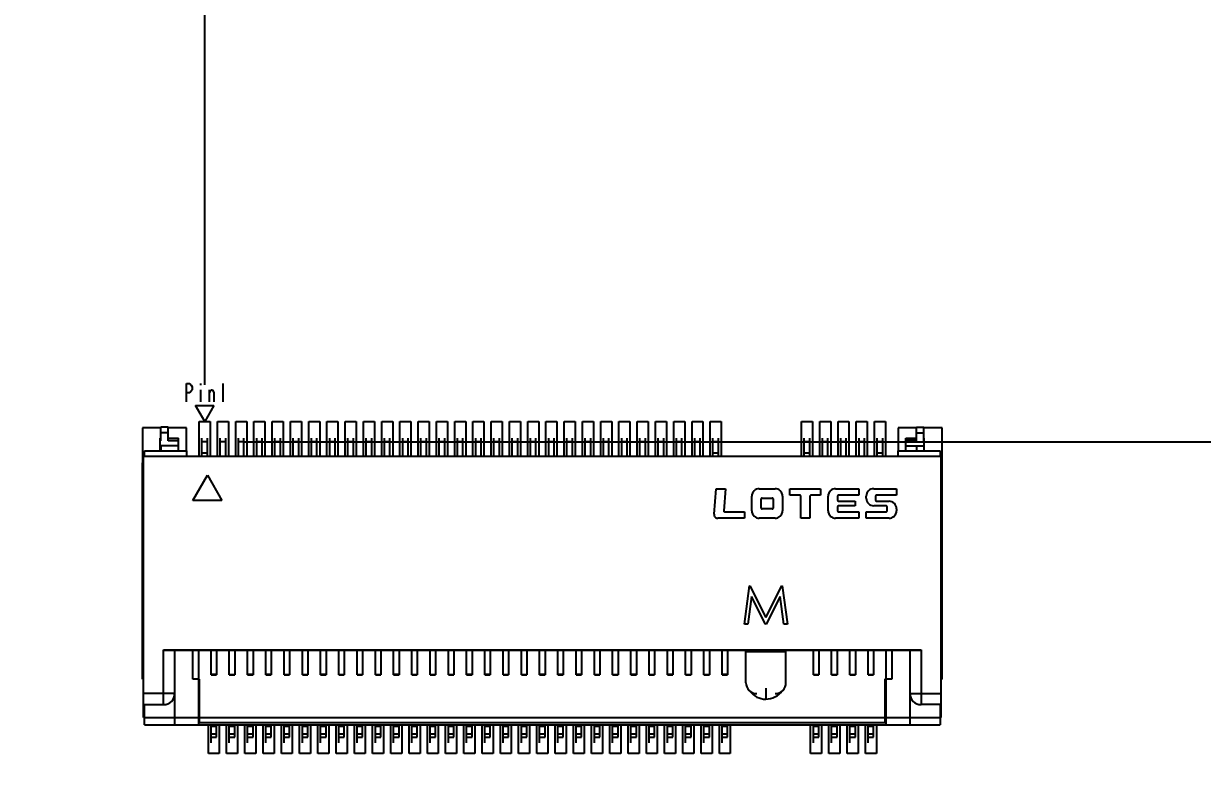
# Model space of a CAD drawing. Header units: millimetres. Extents: x 0 to 841, y 0 to 594.
# Drawn here: x 477.89 to 510.19, y 404.78 to 425.32 of the extents above; entities that cross this region are included whole.
import ezdxf

# ---------------------------------------------------------------- set-up
doc = ezdxf.new("R2010")
doc.units = ezdxf.units.MM
doc.header["$LTSCALE"] = 46.255
doc.layers.get('0').update_dxf_attribs({"linetype": 'CONTINUOUS'})
doc.layers.add('ASSEM_MEM', color=7, linetype='CONTINUOUS')
doc.styles.get("Standard").update_dxf_attribs({"font": 'txt', "width": 0.8})
doc.dimstyles.new('DIMSTYLE_1', dxfattribs={"dimtxt": 3, "dimasz": 2.1, "dimexe": 2, "dimexo": 1, "dimgap": 0.75, "dimtad": 0, "dimtih": 1, "dimtoh": 1, "dimzin": 0, "dimdsep": 46, "dimtxsty": 'STANDARD', "dimblk": '_FILLED', "dimblk1": '_FILLED', "dimblk2": '_FILLED', "dimcen": 0.09, "dimazin": 0, "dimtp": 0.01, "dimtm": 0.01, "dimtfac": 1, "dimtofl": 0, "dimtmove": 0, "dimatfit": 3, "dimldrblk": '_FILLED', "dimfxl": 1, "dimtolj": 1, "dimtzin": 0, "dimarcsym": 0})

# ---------------------------------------------------------------- blocks, each defined once
blk = doc.blocks.new('*D19')
at = {"color": 2, "linetype": 'CONTINUOUS'}
blk.add_line((426.991, 380.775), (545.283, 380.775), dxfattribs=at)
at = {"color": 2, "linetype": 'CONTINUOUS', "insert": (546.783, 384.525), "char_height": 3, "width": 12, "attachment_point": 1, "line_spacing_factor": 0.9}
blk.add_mtext('53.86', dxfattribs=at)
blk = doc.blocks.new('_FILLED')
at = {"color": 0, "linetype": 'BYBLOCK'}
blk.add_solid([(0, 0), (-1, 0.167), (-1, -0.167)], dxfattribs=at)
blk = doc.blocks.new('*D21')
at = {"color": 2, "linetype": 'CONTINUOUS'}
blk.add_line((473.696, 394.075), (545.283, 394.075), dxfattribs=at)
at = {"color": 2, "linetype": 'CONTINUOUS', "insert": (546.783, 397.825), "char_height": 3, "width": 12, "attachment_point": 1, "line_spacing_factor": 0.9}
blk.add_mtext('40.56', dxfattribs=at)
blk = doc.blocks.new('*D22')
at = {"color": 2, "linetype": 'CONTINUOUS'}
blk.add_line((482.856, 415.425), (482.856, 493.815), dxfattribs=at)
at = {"color": 2, "linetype": 'CONTINUOUS', "insert": (479.106, 495.315), "char_height": 3, "width": 12, "attachment_point": 1, "rotation": 90, "line_spacing_factor": 0.9}
blk.add_mtext('69.45', dxfattribs=at)
blk = doc.blocks.new('*D23')
at = {"color": 2, "linetype": 'CONTINUOUS'}
blk.add_line((483.931, 413.865), (545.283, 413.865), dxfattribs=at)
at = {"color": 2, "linetype": 'CONTINUOUS', "insert": (546.783, 417.615), "char_height": 3, "width": 12, "attachment_point": 1, "line_spacing_factor": 0.9}
blk.add_mtext('20.77', dxfattribs=at)

msp = doc.modelspace()

# ---------------------------------------------------------------- linework, layer by layer
at = {"layer": 'ASSEM_MEM', "color": 40, "linetype": 'CONTINUOUS'}
for p, q in [((482.356, 415.458), (482.452, 415.458)), ((482.356, 414.958), (482.356, 415.458)), ((482.452, 415.458), (482.49, 415.416)), ((482.49, 415.416), (482.51, 415.374)), ((482.51, 415.374), (482.51, 415.291)), ((482.74, 415.458), (482.74, 415.416)), ((483.356, 415.458), (483.356, 414.958)), ((482.452, 415.208), (482.356, 415.208)), ((482.49, 415.249), (482.452, 415.208)), ((482.51, 415.291), (482.49, 415.249)), ((482.74, 415.291), (482.74, 414.958)), ((482.99, 414.958), (482.99, 415.291)), ((482.99, 415.208), (483.029, 415.291)), ((483.029, 415.291), (483.067, 415.291)), ((483.067, 415.291), (483.106, 415.208)), ((483.106, 415.208), (483.106, 414.958))]:
    msp.add_line(p, q, dxfattribs=at)
at = {"layer": 'ASSEM_MEM', "color": 4, "linetype": 'CONTINUOUS'}
for p, q in [((482.606, 414.858), (483.106, 414.858)), ((482.856, 414.425), (482.606, 414.858)), ((483.106, 414.858), (482.856, 414.425)), ((482.706, 414.425), (483.006, 414.425)), ((482.706, 413.465), (482.706, 414.425)), ((483.006, 414.425), (483.006, 413.465)), ((483.206, 414.425), (483.506, 414.425)), ((483.206, 413.465), (483.206, 414.425)), ((483.506, 414.425), (483.506, 413.465)), ((483.706, 414.425), (484.006, 414.425)), ((483.706, 413.465), (483.706, 414.425)), ((484.006, 414.425), (484.006, 413.465)), ((484.206, 414.425), (484.506, 414.425)), ((484.206, 413.465), (484.206, 414.425)), ((484.506, 414.425), (484.506, 413.465)), ((484.706, 414.425), (485.006, 414.425)), ((484.706, 413.465), (484.706, 414.425)), ((485.006, 414.425), (485.006, 413.465)), ((485.206, 414.425), (485.506, 414.425)), ((485.206, 413.465), (485.206, 414.425)), ((485.506, 414.425), (485.506, 413.465)), ((485.706, 414.425), (486.006, 414.425)), ((485.706, 413.465), (485.706, 414.425)), ((486.006, 414.425), (486.006, 413.465)), ((486.206, 414.425), (486.506, 414.425)), ((486.206, 413.465), (486.206, 414.425)), ((486.506, 414.425), (486.506, 413.465)), ((486.706, 414.425), (487.006, 414.425)), ((486.706, 413.465), (486.706, 414.425)), ((487.006, 414.425), (487.006, 413.465)), ((487.206, 414.425), (487.506, 414.425)), ((487.206, 413.465), (487.206, 414.425)), ((487.506, 414.425), (487.506, 413.465)), ((487.706, 414.425), (488.006, 414.425)), ((487.706, 413.465), (487.706, 414.425)), ((488.006, 414.425), (488.006, 413.465)), ((488.206, 414.425), (488.506, 414.425)), ((488.206, 413.465), (488.206, 414.425)), ((488.506, 414.425), (488.506, 413.465)), ((488.706, 414.425), (489.006, 414.425)), ((488.706, 413.465), (488.706, 414.425)), ((489.006, 414.425), (489.006, 413.465)), ((489.206, 414.425), (489.506, 414.425)), ((489.206, 413.465), (489.206, 414.425)), ((489.506, 414.425), (489.506, 413.465)), ((489.706, 414.425), (490.006, 414.425)), ((489.706, 413.465), (489.706, 414.425)), ((490.006, 414.425), (490.006, 413.465)), ((490.206, 414.425), (490.506, 414.425)), ((490.206, 413.465), (490.206, 414.425)), ((490.506, 414.425), (490.506, 413.465)), ((490.706, 414.425), (491.006, 414.425)), ((490.706, 413.465), (490.706, 414.425)), ((491.006, 414.425), (491.006, 413.465)), ((491.206, 414.425), (491.506, 414.425)), ((491.206, 413.465), (491.206, 414.425)), ((491.506, 414.425), (491.506, 413.465)), ((491.706, 414.425), (492.006, 414.425)), ((491.706, 413.465), (491.706, 414.425)), ((492.006, 414.425), (492.006, 413.465)), ((492.206, 414.425), (492.506, 414.425)), ((492.206, 413.465), (492.206, 414.425)), ((492.506, 414.425), (492.506, 413.465)), ((492.706, 414.425), (493.006, 414.425)), ((492.706, 413.465), (492.706, 414.425)), ((493.006, 414.425), (493.006, 413.465)), ((493.206, 414.425), (493.506, 414.425)), ((493.206, 413.465), (493.206, 414.425)), ((493.506, 414.425), (493.506, 413.465)), ((493.706, 414.425), (494.006, 414.425)), ((493.706, 413.465), (493.706, 414.425)), ((494.006, 414.425), (494.006, 413.465)), ((494.206, 414.425), (494.506, 414.425)), ((494.206, 413.465), (494.206, 414.425)), ((494.506, 414.425), (494.506, 413.465)), ((494.706, 414.425), (495.006, 414.425)), ((494.706, 413.465), (494.706, 414.425)), ((495.006, 414.425), (495.006, 413.465)), ((495.206, 414.425), (495.506, 414.425)), ((495.206, 413.465), (495.206, 414.425)), ((495.506, 414.425), (495.506, 413.465)), ((495.706, 414.425), (496.006, 414.425)), ((495.706, 413.465), (495.706, 414.425)), ((496.006, 414.425), (496.006, 413.465)), ((496.206, 414.425), (496.506, 414.425)), ((496.206, 413.465), (496.206, 414.425)), ((496.506, 414.425), (496.506, 413.465)), ((496.706, 414.425), (497.006, 414.425)), ((496.706, 413.465), (496.706, 414.425)), ((497.006, 414.425), (497.006, 413.465)), ((499.206, 414.425), (499.506, 414.425)), ((499.206, 413.465), (499.206, 414.425)), ((499.506, 414.425), (499.506, 413.465)), ((499.706, 414.425), (500.006, 414.425)), ((499.706, 413.465), (499.706, 414.425)), ((500.006, 414.425), (500.006, 413.465)), ((500.206, 414.425), (500.506, 414.425)), ((500.206, 413.465), (500.206, 414.425)), ((500.506, 414.425), (500.506, 413.465)), ((500.706, 414.425), (501.006, 414.425)), ((500.706, 413.465), (500.706, 414.425)), ((501.006, 414.425), (501.006, 413.465)), ((501.206, 414.425), (501.506, 414.425)), ((501.206, 413.465), (501.206, 414.425)), ((501.506, 414.425), (501.506, 413.465)), ((481.656, 414.25), (481.156, 414.25)), ((481.156, 414.25), (481.156, 413.285)), ((482.356, 414.25), (481.856, 414.25)), ((482.356, 413.615), (482.356, 414.25)), ((502.356, 414.25), (501.856, 414.25)), ((501.856, 414.25), (501.856, 413.615)), ((503.056, 414.25), (502.556, 414.25)), ((503.056, 413.285), (503.056, 414.25)), ((482.956, 405.325), (482.956, 406.115)), ((483.256, 406.115), (483.256, 405.325)), ((483.456, 405.325), (483.456, 406.115)), ((483.756, 406.115), (483.756, 405.325)), ((483.956, 405.325), (483.956, 406.115)), ((484.256, 406.115), (484.256, 405.325)), ((484.456, 405.325), (484.456, 406.115)), ((484.756, 406.115), (484.756, 405.325)), ((484.956, 405.325), (484.956, 406.115)), ((485.256, 406.115), (485.256, 405.325)), ((485.456, 405.325), (485.456, 406.115)), ((485.756, 406.115), (485.756, 405.325)), ((485.956, 405.325), (485.956, 406.115)), ((486.256, 406.115), (486.256, 405.325)), ((486.456, 405.325), (486.456, 406.115)), ((486.756, 406.115), (486.756, 405.325)), ((486.956, 405.325), (486.956, 406.115)), ((487.256, 406.115), (487.256, 405.325)), ((487.456, 405.325), (487.456, 406.115)), ((487.756, 406.115), (487.756, 405.325)), ((487.956, 405.325), (487.956, 406.115)), ((488.256, 406.115), (488.256, 405.325)), ((488.456, 405.325), (488.456, 406.115)), ((488.756, 406.115), (488.756, 405.325)), ((488.956, 405.325), (488.956, 406.115)), ((489.256, 406.115), (489.256, 405.325)), ((489.456, 405.325), (489.456, 406.115)), ((489.756, 406.115), (489.756, 405.325)), ((489.956, 405.325), (489.956, 406.115)), ((490.256, 406.115), (490.256, 405.325)), ((490.456, 405.325), (490.456, 406.115)), ((490.756, 406.115), (490.756, 405.325)), ((490.956, 405.325), (490.956, 406.115)), ((491.256, 406.115), (491.256, 405.325)), ((491.456, 405.325), (491.456, 406.115)), ((491.756, 406.115), (491.756, 405.325)), ((491.956, 405.325), (491.956, 406.115)), ((492.256, 406.115), (492.256, 405.325)), ((492.456, 405.325), (492.456, 406.115)), ((492.756, 406.115), (492.756, 405.325)), ((492.956, 405.325), (492.956, 406.115)), ((493.256, 406.115), (493.256, 405.325)), ((493.456, 405.325), (493.456, 406.115)), ((493.756, 406.115), (493.756, 405.325)), ((493.956, 405.325), (493.956, 406.115)), ((494.256, 406.115), (494.256, 405.325)), ((494.456, 405.325), (494.456, 406.115)), ((494.756, 406.115), (494.756, 405.325)), ((494.956, 405.325), (494.956, 406.115)), ((495.256, 406.115), (495.256, 405.325)), ((495.456, 405.325), (495.456, 406.115)), ((495.756, 406.115), (495.756, 405.325)), ((495.956, 405.325), (495.956, 406.115)), ((496.256, 406.115), (496.256, 405.325)), ((496.456, 405.325), (496.456, 406.115)), ((496.756, 406.115), (496.756, 405.325)), ((496.956, 405.325), (496.956, 406.115)), ((497.256, 406.115), (497.256, 405.325)), ((499.456, 405.325), (499.456, 406.115)), ((499.756, 406.115), (499.756, 405.325)), ((499.956, 405.325), (499.956, 406.115)), ((500.256, 406.115), (500.256, 405.325)), ((500.456, 405.325), (500.456, 406.115)), ((500.756, 406.115), (500.756, 405.325)), ((500.956, 405.325), (500.956, 406.115)), ((501.256, 406.115), (501.256, 405.325)), ((483.256, 405.325), (482.956, 405.325)), ((483.756, 405.325), (483.456, 405.325)), ((484.256, 405.325), (483.956, 405.325)), ((484.756, 405.325), (484.456, 405.325)), ((485.256, 405.325), (484.956, 405.325)), ((485.756, 405.325), (485.456, 405.325)), ((486.256, 405.325), (485.956, 405.325)), ((486.756, 405.325), (486.456, 405.325)), ((487.256, 405.325), (486.956, 405.325)), ((487.756, 405.325), (487.456, 405.325)), ((488.256, 405.325), (487.956, 405.325)), ((488.756, 405.325), (488.456, 405.325)), ((489.256, 405.325), (488.956, 405.325)), ((489.756, 405.325), (489.456, 405.325)), ((490.256, 405.325), (489.956, 405.325)), ((490.756, 405.325), (490.456, 405.325)), ((491.256, 405.325), (490.956, 405.325)), ((491.756, 405.325), (491.456, 405.325)), ((492.256, 405.325), (491.956, 405.325)), ((492.756, 405.325), (492.456, 405.325)), ((493.256, 405.325), (492.956, 405.325)), ((493.756, 405.325), (493.456, 405.325)), ((494.256, 405.325), (493.956, 405.325)), ((494.756, 405.325), (494.456, 405.325)), ((495.256, 405.325), (494.956, 405.325)), ((495.756, 405.325), (495.456, 405.325)), ((496.256, 405.325), (495.956, 405.325)), ((496.756, 405.325), (496.456, 405.325)), ((497.256, 405.325), (496.956, 405.325)), ((499.756, 405.325), (499.456, 405.325)), ((500.256, 405.325), (499.956, 405.325)), ((500.756, 405.325), (500.456, 405.325)), ((501.256, 405.325), (500.956, 405.325))]:
    msp.add_line(p, q, dxfattribs=at)
at = {"layer": 'ASSEM_MEM', "color": 7, "linetype": 'CONTINUOUS'}
for p, q in [((481.856, 414.265), (481.656, 414.265)), ((481.656, 413.889), (481.656, 414.265)), ((481.856, 413.889), (481.856, 414.265)), ((502.356, 414.265), (502.556, 414.265)), ((502.356, 413.889), (502.356, 414.265)), ((502.556, 413.889), (502.556, 414.265)), ((481.638, 413.965), (481.656, 413.965)), ((481.638, 413.615), (481.638, 413.965)), ((481.656, 413.723), (481.656, 413.615)), ((481.856, 413.965), (482.138, 413.965)), ((482.138, 413.615), (482.138, 413.965)), ((482.781, 413.465), (482.781, 413.965)), ((482.931, 413.465), (482.931, 413.965)), ((483.281, 413.465), (483.281, 413.965)), ((483.431, 413.465), (483.431, 413.965)), ((483.781, 413.465), (483.781, 413.965)), ((483.931, 413.465), (483.931, 413.965)), ((484.281, 413.465), (484.281, 413.965)), ((484.431, 413.465), (484.431, 413.965)), ((484.781, 413.465), (484.781, 413.965)), ((484.931, 413.465), (484.931, 413.965)), ((485.281, 413.465), (485.281, 413.965)), ((485.431, 413.465), (485.431, 413.965)), ((485.781, 413.465), (485.781, 413.965)), ((485.931, 413.465), (485.931, 413.965)), ((486.281, 413.465), (486.281, 413.965)), ((486.431, 413.465), (486.431, 413.965)), ((486.781, 413.465), (486.781, 413.965)), ((486.931, 413.465), (486.931, 413.965)), ((487.281, 413.465), (487.281, 413.965)), ((487.431, 413.465), (487.431, 413.965)), ((487.781, 413.465), (487.781, 413.965)), ((487.931, 413.465), (487.931, 413.965)), ((488.281, 413.465), (488.281, 413.965)), ((488.431, 413.465), (488.431, 413.965)), ((488.781, 413.465), (488.781, 413.965)), ((488.931, 413.465), (488.931, 413.965)), ((489.281, 413.465), (489.281, 413.965)), ((489.431, 413.465), (489.431, 413.965)), ((489.781, 413.465), (489.781, 413.965)), ((489.931, 413.465), (489.931, 413.965)), ((490.281, 413.465), (490.281, 413.965)), ((490.431, 413.465), (490.431, 413.965)), ((490.781, 413.465), (490.781, 413.965)), ((490.931, 413.465), (490.931, 413.965)), ((491.281, 413.465), (491.281, 413.965)), ((491.431, 413.465), (491.431, 413.965)), ((491.781, 413.465), (491.781, 413.965)), ((491.931, 413.465), (491.931, 413.965)), ((492.281, 413.465), (492.281, 413.965)), ((492.431, 413.465), (492.431, 413.965)), ((492.781, 413.465), (492.781, 413.965)), ((492.931, 413.465), (492.931, 413.965)), ((493.281, 413.465), (493.281, 413.965)), ((493.431, 413.465), (493.431, 413.965)), ((493.781, 413.465), (493.781, 413.965)), ((493.931, 413.465), (493.931, 413.965)), ((494.281, 413.465), (494.281, 413.965)), ((494.431, 413.465), (494.431, 413.965)), ((494.781, 413.465), (494.781, 413.965)), ((494.931, 413.465), (494.931, 413.965)), ((495.281, 413.465), (495.281, 413.965)), ((495.431, 413.465), (495.431, 413.965)), ((495.781, 413.465), (495.781, 413.965)), ((495.931, 413.465), (495.931, 413.965)), ((496.281, 413.465), (496.281, 413.965)), ((496.431, 413.465), (496.431, 413.965)), ((496.781, 413.465), (496.781, 413.965)), ((496.931, 413.465), (496.931, 413.965)), ((499.281, 413.465), (499.281, 413.965)), ((499.431, 413.465), (499.431, 413.965)), ((499.781, 413.465), (499.781, 413.965)), ((499.931, 413.465), (499.931, 413.965)), ((500.281, 413.465), (500.281, 413.965)), ((500.431, 413.465), (500.431, 413.965)), ((500.781, 413.465), (500.781, 413.965)), ((500.931, 413.465), (500.931, 413.965)), ((501.281, 413.465), (501.281, 413.965)), ((501.431, 413.465), (501.431, 413.965)), ((502.068, 413.965), (502.356, 413.965)), ((502.068, 413.615), (502.068, 413.965)), ((502.356, 413.723), (502.356, 413.615)), ((502.556, 413.965), (502.568, 413.965)), ((502.568, 413.615), (502.568, 413.965)), ((503.031, 413.465), (481.181, 413.465)), ((481.181, 406.315), (481.181, 413.465)), ((481.206, 413.615), (482.356, 413.615)), ((481.206, 413.465), (481.206, 413.615)), ((482.356, 413.615), (482.356, 413.465)), ((501.856, 413.615), (503.006, 413.615)), ((501.856, 413.465), (501.856, 413.615)), ((502.556, 413.615), (502.556, 413.619)), ((503.006, 413.615), (503.006, 413.465)), ((503.031, 406.315), (503.031, 413.465)), ((481.156, 413.285), (481.181, 413.285)), ((481.156, 407.365), (481.156, 413.285)), ((503.031, 413.285), (503.056, 413.285)), ((503.056, 407.365), (503.056, 413.285)), ((482.53, 412.256), (482.93, 412.948)), ((482.93, 412.948), (483.33, 412.256)), ((496.81, 411.878), (496.872, 412.58)), ((496.872, 412.58), (497.128, 412.58)), ((497.128, 412.58), (497.075, 411.976)), ((498.05, 412.58), (498.48, 412.58)), ((498.89, 412.58), (499.73, 412.58)), ((498.89, 412.4), (498.89, 412.58)), ((499.73, 412.58), (499.73, 412.4)), ((500.14, 412.58), (500.775, 412.58)), ((500.775, 412.58), (500.775, 412.4)), ((501.185, 412.58), (501.81, 412.58)), ((501.81, 412.58), (501.81, 412.4)), ((483.33, 412.256), (482.53, 412.256)), ((497.845, 411.975), (497.845, 412.375)), ((498.1, 412.05), (498.1, 412.3)), ((498.125, 412.325), (498.405, 412.325)), ((498.43, 412.3), (498.43, 412.05)), ((498.685, 412.375), (498.685, 411.975)), ((499.158, 412.4), (498.89, 412.4)), ((499.183, 411.77), (499.183, 412.375)), ((499.438, 412.375), (499.438, 411.77)), ((499.73, 412.4), (499.463, 412.4)), ((499.935, 411.975), (499.935, 412.375)), ((500.19, 412.375), (500.19, 412.262)), ((500.19, 412.087), (500.19, 411.975)), ((500.775, 412.4), (500.215, 412.4)), ((500.215, 412.237), (500.675, 412.237)), ((500.675, 412.112), (500.215, 412.112)), ((500.675, 412.237), (500.675, 412.112)), ((500.98, 412.317), (500.98, 412.375)), ((501.53, 412.112), (501.185, 412.112)), ((501.235, 412.375), (501.235, 412.262)), ((501.81, 412.4), (501.26, 412.4)), ((501.26, 412.237), (501.605, 412.237)), ((501.555, 411.975), (501.555, 412.087)), ((497.64, 411.77), (496.91, 411.77)), ((497.1, 411.95), (497.64, 411.95)), ((497.64, 411.95), (497.64, 411.77)), ((498.48, 411.77), (498.05, 411.77)), ((498.405, 412.025), (498.125, 412.025)), ((499.438, 411.77), (499.183, 411.77)), ((500.775, 411.77), (500.14, 411.77)), ((500.215, 411.95), (500.775, 411.95)), ((500.775, 411.95), (500.775, 411.77)), ((500.98, 411.95), (501.53, 411.95)), ((500.98, 411.77), (500.98, 411.95)), ((501.605, 411.77), (500.98, 411.77)), ((501.81, 412.032), (501.81, 411.975)), ((481.181, 410.355), (481.156, 410.355)), ((503.031, 410.355), (503.056, 410.355)), ((497.641, 408.865), (497.78, 409.923)), ((497.78, 409.923), (497.794, 409.923)), ((497.794, 409.923), (498.231, 409.055)), ((498.231, 409.055), (498.667, 409.923)), ((498.667, 409.923), (498.68, 409.923)), ((498.68, 409.923), (498.821, 408.865)), ((497.837, 409.628), (497.736, 408.865)), ((498.221, 408.865), (497.837, 409.628)), ((498.624, 409.626), (498.242, 408.865)), ((498.726, 408.865), (498.624, 409.626)), ((497.736, 408.865), (497.641, 408.865)), ((498.242, 408.865), (498.221, 408.865)), ((498.821, 408.865), (498.726, 408.865)), ((481.156, 408.155), (481.181, 408.155)), ((481.731, 408.165), (502.481, 408.165)), ((481.731, 408.155), (502.481, 408.155)), ((482.031, 408.155), (482.031, 406.115)), ((482.528, 407.365), (482.528, 408.155)), ((482.696, 406.115), (482.696, 408.155)), ((483.031, 407.481), (483.031, 408.155)), ((483.181, 408.155), (483.181, 407.481)), ((483.531, 407.481), (483.531, 408.155)), ((483.681, 408.155), (483.681, 407.481)), ((484.031, 407.481), (484.031, 408.155)), ((484.181, 408.155), (484.181, 407.481)), ((484.531, 407.481), (484.531, 408.155)), ((484.681, 408.155), (484.681, 407.481)), ((485.031, 407.481), (485.031, 408.155)), ((485.181, 408.155), (485.181, 407.481)), ((485.531, 407.481), (485.531, 408.155)), ((485.681, 408.155), (485.681, 407.481)), ((486.031, 407.481), (486.031, 408.155)), ((486.181, 408.155), (486.181, 407.481)), ((486.531, 407.481), (486.531, 408.155)), ((486.681, 408.155), (486.681, 407.481)), ((487.031, 407.481), (487.031, 408.155)), ((487.181, 408.155), (487.181, 407.481)), ((487.531, 407.481), (487.531, 408.155)), ((487.681, 408.155), (487.681, 407.481)), ((488.031, 407.481), (488.031, 408.155)), ((488.181, 408.155), (488.181, 407.481)), ((488.531, 407.481), (488.531, 408.155)), ((488.681, 408.155), (488.681, 407.481)), ((489.031, 407.481), (489.031, 408.155)), ((489.181, 408.155), (489.181, 407.481)), ((489.531, 407.481), (489.531, 408.155)), ((489.681, 408.155), (489.681, 407.481)), ((490.031, 407.481), (490.031, 408.155)), ((490.181, 408.155), (490.181, 407.481)), ((490.531, 407.481), (490.531, 408.155)), ((490.681, 408.155), (490.681, 407.481)), ((491.031, 407.481), (491.031, 408.155)), ((491.181, 408.155), (491.181, 407.481)), ((491.531, 407.481), (491.531, 408.155)), ((491.681, 408.155), (491.681, 407.481)), ((492.031, 407.481), (492.031, 408.155)), ((492.181, 408.155), (492.181, 407.481)), ((492.531, 407.481), (492.531, 408.155)), ((492.681, 408.155), (492.681, 407.481)), ((493.031, 407.481), (493.031, 408.155)), ((493.181, 408.155), (493.181, 407.481)), ((493.531, 407.481), (493.531, 408.155)), ((493.681, 408.155), (493.681, 407.481)), ((494.031, 407.481), (494.031, 408.155)), ((494.181, 408.155), (494.181, 407.481)), ((494.531, 407.481), (494.531, 408.155)), ((494.681, 408.155), (494.681, 407.481)), ((495.031, 407.481), (495.031, 408.155)), ((495.181, 408.155), (495.181, 407.481)), ((495.531, 407.481), (495.531, 408.155)), ((495.681, 408.155), (495.681, 407.481)), ((496.031, 407.481), (496.031, 408.155)), ((496.181, 408.155), (496.181, 407.481)), ((496.531, 407.481), (496.531, 408.155)), ((496.681, 408.155), (496.681, 407.481)), ((497.031, 407.481), (497.031, 408.155)), ((497.181, 408.155), (497.181, 407.481)), ((497.232, 408.155), (497.232, 408.165)), ((497.681, 407.265), (497.681, 408.155)), ((498.781, 407.265), (498.781, 408.155)), ((499.232, 408.165), (499.232, 408.155)), ((499.531, 407.481), (499.531, 408.155)), ((499.681, 408.155), (499.681, 407.481)), ((500.031, 407.481), (500.031, 408.155)), ((500.181, 408.155), (500.181, 407.481)), ((500.531, 407.481), (500.531, 408.155)), ((500.681, 408.155), (500.681, 407.481)), ((501.031, 407.481), (501.031, 408.155)), ((501.181, 408.155), (501.181, 407.481)), ((501.516, 408.155), (501.516, 406.115)), ((501.683, 408.155), (501.683, 407.365)), ((502.181, 406.115), (502.181, 408.155)), ((503.031, 408.155), (503.056, 408.155)), ((481.156, 407.365), (481.181, 407.365)), ((482.711, 407.365), (482.528, 407.365)), ((482.711, 406.165), (482.711, 407.365)), ((483.031, 407.481), (483.181, 407.481)), ((483.531, 407.481), (483.681, 407.481)), ((484.031, 407.481), (484.181, 407.481)), ((484.531, 407.481), (484.681, 407.481)), ((485.031, 407.481), (485.181, 407.481)), ((485.531, 407.481), (485.681, 407.481)), ((486.031, 407.481), (486.181, 407.481)), ((486.531, 407.481), (486.681, 407.481)), ((487.031, 407.481), (487.181, 407.481)), ((487.531, 407.481), (487.681, 407.481)), ((488.031, 407.481), (488.181, 407.481)), ((488.531, 407.481), (488.681, 407.481)), ((489.031, 407.481), (489.181, 407.481)), ((489.531, 407.481), (489.681, 407.481)), ((490.031, 407.481), (490.181, 407.481)), ((490.531, 407.481), (490.681, 407.481)), ((491.031, 407.481), (491.181, 407.481)), ((491.531, 407.481), (491.681, 407.481)), ((492.031, 407.481), (492.181, 407.481)), ((492.531, 407.481), (492.681, 407.481)), ((493.031, 407.481), (493.181, 407.481)), ((493.531, 407.481), (493.681, 407.481)), ((494.031, 407.481), (494.181, 407.481)), ((494.531, 407.481), (494.681, 407.481)), ((495.031, 407.481), (495.181, 407.481)), ((495.531, 407.481), (495.681, 407.481)), ((496.031, 407.481), (496.181, 407.481)), ((496.531, 407.481), (496.681, 407.481)), ((497.031, 407.481), (497.181, 407.481)), ((499.531, 407.481), (499.681, 407.481)), ((500.031, 407.481), (500.181, 407.481)), ((500.531, 407.481), (500.681, 407.481)), ((501.031, 407.481), (501.181, 407.481)), ((501.683, 407.365), (501.491, 407.365)), ((501.491, 407.365), (501.491, 406.165)), ((503.056, 407.365), (503.031, 407.365)), ((481.181, 406.665), (481.731, 406.665)), ((481.206, 406.115), (481.206, 406.665)), ((503.031, 406.665), (502.481, 406.665)), ((503.006, 406.665), (503.006, 406.115)), ((481.181, 406.315), (503.031, 406.315)), ((481.206, 406.115), (503.006, 406.115)), ((501.491, 406.165), (482.711, 406.165)), ((483.031, 405.615), (483.031, 406.115)), ((483.181, 406.065), (483.031, 406.065)), ((483.181, 405.772), (483.181, 406.115)), ((483.531, 405.615), (483.531, 406.115)), ((483.681, 406.065), (483.531, 406.065)), ((483.681, 405.772), (483.681, 406.115)), ((484.031, 405.615), (484.031, 406.115)), ((484.181, 406.065), (484.031, 406.065)), ((484.181, 405.772), (484.181, 406.115)), ((484.531, 405.615), (484.531, 406.115)), ((484.681, 406.065), (484.531, 406.065)), ((484.681, 405.772), (484.681, 406.115)), ((485.031, 405.615), (485.031, 406.115)), ((485.181, 406.065), (485.031, 406.065)), ((485.181, 405.772), (485.181, 406.115)), ((485.531, 405.615), (485.531, 406.115)), ((485.681, 406.065), (485.531, 406.065)), ((485.681, 405.772), (485.681, 406.115)), ((486.031, 405.615), (486.031, 406.115)), ((486.181, 406.065), (486.031, 406.065)), ((486.181, 405.772), (486.181, 406.115)), ((486.531, 405.615), (486.531, 406.115)), ((486.681, 406.065), (486.531, 406.065)), ((486.681, 405.772), (486.681, 406.115)), ((487.031, 405.615), (487.031, 406.115)), ((487.181, 406.065), (487.031, 406.065)), ((487.181, 405.772), (487.181, 406.115)), ((487.531, 405.615), (487.531, 406.115)), ((487.681, 406.065), (487.531, 406.065)), ((487.681, 405.772), (487.681, 406.115)), ((488.031, 405.615), (488.031, 406.115)), ((488.181, 406.065), (488.031, 406.065)), ((488.181, 405.772), (488.181, 406.115)), ((488.531, 405.615), (488.531, 406.115)), ((488.681, 406.065), (488.531, 406.065)), ((488.681, 405.772), (488.681, 406.115)), ((489.031, 405.615), (489.031, 406.115)), ((489.181, 406.065), (489.031, 406.065)), ((489.181, 405.772), (489.181, 406.115)), ((489.531, 405.615), (489.531, 406.115)), ((489.681, 406.065), (489.531, 406.065)), ((489.681, 405.772), (489.681, 406.115)), ((490.031, 405.615), (490.031, 406.115)), ((490.181, 406.065), (490.031, 406.065)), ((490.181, 405.772), (490.181, 406.115)), ((490.531, 405.615), (490.531, 406.115)), ((490.681, 406.065), (490.531, 406.065)), ((490.681, 405.772), (490.681, 406.115)), ((491.031, 405.615), (491.031, 406.115)), ((491.181, 406.065), (491.031, 406.065)), ((491.181, 405.772), (491.181, 406.115)), ((491.531, 405.615), (491.531, 406.115)), ((491.681, 406.065), (491.531, 406.065)), ((491.681, 405.772), (491.681, 406.115)), ((492.031, 405.615), (492.031, 406.115)), ((492.181, 406.065), (492.031, 406.065)), ((492.181, 405.772), (492.181, 406.115)), ((492.531, 405.615), (492.531, 406.115)), ((492.681, 406.065), (492.531, 406.065)), ((492.681, 405.772), (492.681, 406.115)), ((493.031, 405.615), (493.031, 406.115)), ((493.181, 406.065), (493.031, 406.065)), ((493.181, 405.772), (493.181, 406.115)), ((493.531, 405.615), (493.531, 406.115)), ((493.681, 406.065), (493.531, 406.065)), ((493.681, 405.772), (493.681, 406.115)), ((494.031, 405.615), (494.031, 406.115)), ((494.181, 406.065), (494.031, 406.065)), ((494.181, 405.772), (494.181, 406.115)), ((494.531, 405.615), (494.531, 406.115)), ((494.681, 406.065), (494.531, 406.065)), ((494.681, 405.772), (494.681, 406.115)), ((495.031, 405.615), (495.031, 406.115)), ((495.181, 406.065), (495.031, 406.065)), ((495.181, 405.772), (495.181, 406.115)), ((495.531, 405.615), (495.531, 406.115)), ((495.681, 406.065), (495.531, 406.065)), ((495.681, 405.772), (495.681, 406.115)), ((496.031, 405.615), (496.031, 406.115)), ((496.181, 406.065), (496.031, 406.065)), ((496.181, 405.772), (496.181, 406.115)), ((496.531, 405.615), (496.531, 406.115)), ((496.681, 406.065), (496.531, 406.065)), ((496.681, 405.772), (496.681, 406.115)), ((497.031, 405.615), (497.031, 406.115)), ((497.181, 406.065), (497.031, 406.065)), ((497.181, 405.772), (497.181, 406.115)), ((499.531, 405.615), (499.531, 406.115)), ((499.681, 406.065), (499.531, 406.065)), ((499.681, 405.772), (499.681, 406.115)), ((500.031, 405.615), (500.031, 406.115)), ((500.181, 406.065), (500.031, 406.065)), ((500.181, 405.772), (500.181, 406.115)), ((500.531, 405.615), (500.531, 406.115)), ((500.681, 406.065), (500.531, 406.065)), ((500.681, 405.772), (500.681, 406.115)), ((501.031, 405.615), (501.031, 406.115)), ((501.181, 406.065), (501.031, 406.065)), ((501.181, 405.772), (501.181, 406.115))]:
    msp.add_line(p, q, dxfattribs=at)
at = {"layer": 'ASSEM_MEM', "color": 9, "linetype": 'CONTINUOUS'}
for p, q in [((481.856, 414.115), (481.656, 414.115)), ((502.356, 414.115), (502.556, 414.115)), ((481.638, 413.903), (481.656, 413.903)), ((482.138, 413.758), (481.638, 413.758)), ((481.856, 413.903), (482.138, 413.903)), ((482.931, 413.865), (482.781, 413.865)), ((483.431, 413.865), (483.281, 413.865)), ((483.931, 413.865), (483.781, 413.865)), ((484.431, 413.865), (484.281, 413.865)), ((484.931, 413.865), (484.781, 413.865)), ((485.431, 413.865), (485.281, 413.865)), ((485.931, 413.865), (485.781, 413.865)), ((486.431, 413.865), (486.281, 413.865)), ((486.931, 413.865), (486.781, 413.865)), ((487.431, 413.865), (487.281, 413.865)), ((487.931, 413.865), (487.781, 413.865)), ((488.431, 413.865), (488.281, 413.865)), ((488.931, 413.865), (488.781, 413.865)), ((489.431, 413.865), (489.281, 413.865)), ((489.931, 413.865), (489.781, 413.865)), ((490.431, 413.865), (490.281, 413.865)), ((490.931, 413.865), (490.781, 413.865)), ((491.431, 413.865), (491.281, 413.865)), ((491.931, 413.865), (491.781, 413.865)), ((492.431, 413.865), (492.281, 413.865)), ((492.931, 413.865), (492.781, 413.865)), ((493.431, 413.865), (493.281, 413.865)), ((493.931, 413.865), (493.781, 413.865)), ((494.431, 413.865), (494.281, 413.865)), ((494.931, 413.865), (494.781, 413.865)), ((495.431, 413.865), (495.281, 413.865)), ((495.931, 413.865), (495.781, 413.865)), ((496.431, 413.865), (496.281, 413.865)), ((496.931, 413.865), (496.781, 413.865)), ((499.431, 413.865), (499.281, 413.865)), ((499.931, 413.865), (499.781, 413.865)), ((500.431, 413.865), (500.281, 413.865)), ((500.931, 413.865), (500.781, 413.865)), ((501.431, 413.865), (501.281, 413.865)), ((502.356, 413.903), (502.068, 413.903)), ((502.068, 413.758), (502.568, 413.758)), ((502.568, 413.903), (502.556, 413.903)), ((481.638, 413.619), (481.656, 413.619)), ((481.856, 413.619), (482.138, 413.619)), ((482.931, 413.551), (482.781, 413.551)), ((496.931, 413.551), (496.781, 413.551)), ((499.431, 413.551), (499.281, 413.551)), ((501.431, 413.551), (501.281, 413.551)), ((502.068, 413.619), (502.356, 413.619)), ((502.556, 413.619), (502.568, 413.619)), ((481.156, 408.105), (481.181, 408.105)), ((481.731, 406.665), (481.731, 408.165)), ((498.781, 408.115), (497.681, 408.115)), ((502.481, 408.165), (502.481, 406.665)), ((503.056, 408.105), (503.031, 408.105)), ((483.181, 407.491), (483.031, 407.491)), ((483.531, 407.491), (483.681, 407.491)), ((484.181, 407.491), (484.031, 407.491)), ((484.681, 407.491), (484.531, 407.491)), ((485.031, 407.491), (485.181, 407.491)), ((485.531, 407.491), (485.681, 407.491)), ((486.181, 407.491), (486.031, 407.491)), ((486.531, 407.491), (486.681, 407.491)), ((487.031, 407.491), (487.181, 407.491)), ((487.531, 407.491), (487.681, 407.491)), ((488.181, 407.491), (488.031, 407.491)), ((488.531, 407.491), (488.681, 407.491)), ((489.031, 407.491), (489.181, 407.491)), ((489.531, 407.491), (489.681, 407.491)), ((490.181, 407.491), (490.031, 407.491)), ((490.681, 407.491), (490.531, 407.491)), ((491.031, 407.491), (491.181, 407.491)), ((491.531, 407.491), (491.681, 407.491)), ((492.181, 407.491), (492.031, 407.491)), ((492.681, 407.491), (492.531, 407.491)), ((493.181, 407.491), (493.031, 407.491)), ((493.531, 407.491), (493.681, 407.491)), ((494.031, 407.491), (494.181, 407.491)), ((494.681, 407.491), (494.531, 407.491)), ((495.031, 407.491), (495.181, 407.491)), ((495.681, 407.491), (495.531, 407.491)), ((496.031, 407.491), (496.181, 407.491)), ((496.531, 407.491), (496.681, 407.491)), ((497.181, 407.491), (497.031, 407.491)), ((499.531, 407.491), (499.681, 407.491)), ((500.031, 407.491), (500.181, 407.491)), ((500.531, 407.491), (500.681, 407.491)), ((501.031, 407.491), (501.181, 407.491)), ((482.031, 406.965), (481.181, 406.965)), ((502.181, 406.965), (503.031, 406.965)), ((483.031, 405.865), (483.181, 405.865)), ((483.031, 405.772), (483.181, 405.772)), ((483.531, 405.865), (483.681, 405.865)), ((483.531, 405.772), (483.681, 405.772)), ((484.031, 405.865), (484.181, 405.865)), ((484.031, 405.772), (484.181, 405.772)), ((484.531, 405.865), (484.681, 405.865)), ((484.531, 405.772), (484.681, 405.772)), ((485.031, 405.865), (485.181, 405.865)), ((485.031, 405.772), (485.181, 405.772)), ((485.531, 405.865), (485.681, 405.865)), ((485.531, 405.772), (485.681, 405.772)), ((486.031, 405.865), (486.181, 405.865)), ((486.031, 405.772), (486.181, 405.772)), ((486.531, 405.865), (486.681, 405.865)), ((486.531, 405.772), (486.681, 405.772)), ((487.031, 405.865), (487.181, 405.865)), ((487.031, 405.772), (487.181, 405.772)), ((487.531, 405.865), (487.681, 405.865)), ((487.531, 405.772), (487.681, 405.772)), ((488.031, 405.865), (488.181, 405.865)), ((488.031, 405.772), (488.181, 405.772)), ((488.531, 405.865), (488.681, 405.865)), ((488.531, 405.772), (488.681, 405.772)), ((489.031, 405.865), (489.181, 405.865)), ((489.031, 405.772), (489.181, 405.772)), ((489.531, 405.865), (489.681, 405.865)), ((489.531, 405.772), (489.681, 405.772)), ((490.031, 405.865), (490.181, 405.865)), ((490.031, 405.772), (490.181, 405.772)), ((490.531, 405.865), (490.681, 405.865)), ((490.531, 405.772), (490.681, 405.772)), ((491.031, 405.865), (491.181, 405.865)), ((491.031, 405.772), (491.181, 405.772)), ((491.531, 405.865), (491.681, 405.865)), ((491.531, 405.772), (491.681, 405.772)), ((492.031, 405.865), (492.181, 405.865)), ((492.031, 405.772), (492.181, 405.772)), ((492.531, 405.865), (492.681, 405.865)), ((492.531, 405.772), (492.681, 405.772)), ((493.031, 405.865), (493.181, 405.865)), ((493.031, 405.772), (493.181, 405.772)), ((493.531, 405.865), (493.681, 405.865)), ((493.531, 405.772), (493.681, 405.772)), ((494.031, 405.865), (494.181, 405.865)), ((494.031, 405.772), (494.181, 405.772)), ((494.531, 405.865), (494.681, 405.865)), ((494.531, 405.772), (494.681, 405.772)), ((495.031, 405.865), (495.181, 405.865)), ((495.031, 405.772), (495.181, 405.772)), ((495.531, 405.865), (495.681, 405.865)), ((495.531, 405.772), (495.681, 405.772)), ((496.031, 405.865), (496.181, 405.865)), ((496.031, 405.772), (496.181, 405.772)), ((496.531, 405.865), (496.681, 405.865)), ((496.531, 405.772), (496.681, 405.772)), ((497.031, 405.865), (497.181, 405.865)), ((497.031, 405.772), (497.181, 405.772)), ((499.531, 405.865), (499.681, 405.865)), ((499.531, 405.772), (499.681, 405.772)), ((500.031, 405.865), (500.181, 405.865)), ((500.031, 405.772), (500.181, 405.772)), ((500.531, 405.865), (500.681, 405.865)), ((500.531, 405.772), (500.681, 405.772)), ((501.031, 405.865), (501.181, 405.865)), ((501.031, 405.772), (501.181, 405.772))]:
    msp.add_line(p, q, dxfattribs=at)
at = {"layer": 'ASSEM_MEM', "color": 3, "linetype": 'CONTINUOUS'}
for p, q in [((498.23, 407.115), (498.23, 406.815)), ((498.232, 407.115), (498.232, 406.815)), ((498.232, 406.815), (498.23, 406.815))]:
    msp.add_line(p, q, dxfattribs=at)
at = {"layer": 'ASSEM_MEM', "color": 7, "linetype": 'CONTINUOUS'}
for centre, radius, start, end in [((498.05, 412.375), 0.205, 90, 180), ((498.48, 412.375), 0.205, 0, 90), ((500.14, 412.375), 0.205, 90, 180), ((501.185, 412.375), 0.205, 90, 180), ((498.125, 412.3), 0.025, 90, 180), ((498.405, 412.3), 0.025, 0, 90), ((499.158, 412.375), 0.025, 0, 90), ((499.463, 412.375), 0.025, 90, 180.0006), ((500.215, 412.375), 0.025, 90, 180), ((500.215, 412.262), 0.025, 180, 270), ((500.215, 412.087), 0.025, 90, 180), ((501.185, 412.317), 0.205, 180, 270), ((501.26, 412.375), 0.025, 90, 180), ((501.26, 412.262), 0.025, 180, 270), ((501.53, 412.087), 0.025, 0, 90), ((501.605, 412.032), 0.205, 0, 90), ((496.91, 411.87), 0.1, 175, 270), ((497.1, 411.975), 0.025, 179.999, 270), ((498.05, 411.975), 0.205, 180, 270), ((498.125, 412.05), 0.025, 180, 270), ((498.405, 412.05), 0.025, 270, 360), ((498.48, 411.975), 0.205, 270, 360), ((500.14, 411.975), 0.205, 180, 270), ((500.215, 411.975), 0.025, 180, 270), ((501.53, 411.975), 0.025, 270, 360), ((501.605, 411.975), 0.205, 270, 360), ((497.981, 407.265), 0.3, 180, 269.9999), ((498.481, 407.265), 0.3, 270, 0), ((481.731, 406.965), 0.3, 270, 360), ((498.23, 407.364), 0.549, 216.9702, 270.1044), ((498.232, 407.364), 0.549, 269.8956, 323.66), ((502.481, 406.965), 0.3, 180, 270)]:
    msp.add_arc(centre, radius, start, end, dxfattribs=at)

# ---------------------------------------------------------------- dimensions: what is measured, and where the dimension line sits
at = {"color": 2, "linetype": 'CONTINUOUS'}
for feature_location, offset, dtype, origin, picture, middle in [((482.855748539, 415.424714888), (0, 78.390257521), 1, (413.40074854, 414.424714888), '*D22', (480.605737458, 501.389987268)), ((426.991, 380.775), (118.292, 0), 0, (425.991, 434.635), '*D19', (552.783, 383.025)), ((473.696, 394.075), (71.587, 0), 0, (472.576, 434.635), '*D21', (552.783, 396.325)), ((483.931, 413.865), (61.352, 0), 0, (482.781, 434.635), '*D23', (552.783, 416.115))]:
    dim = msp.add_ordinate_dim(feature_location=feature_location, offset=offset, dtype=dtype, origin=origin, dimstyle='DIMSTYLE_1', override={"dimtad": 1, "dimtih": 0, "dimtoh": 0}, dxfattribs=at)
    dim.commit()
    dim.dimension.update_dxf_attribs({"geometry": picture, "text_midpoint": middle})

doc.saveas('drawing.dxf')
